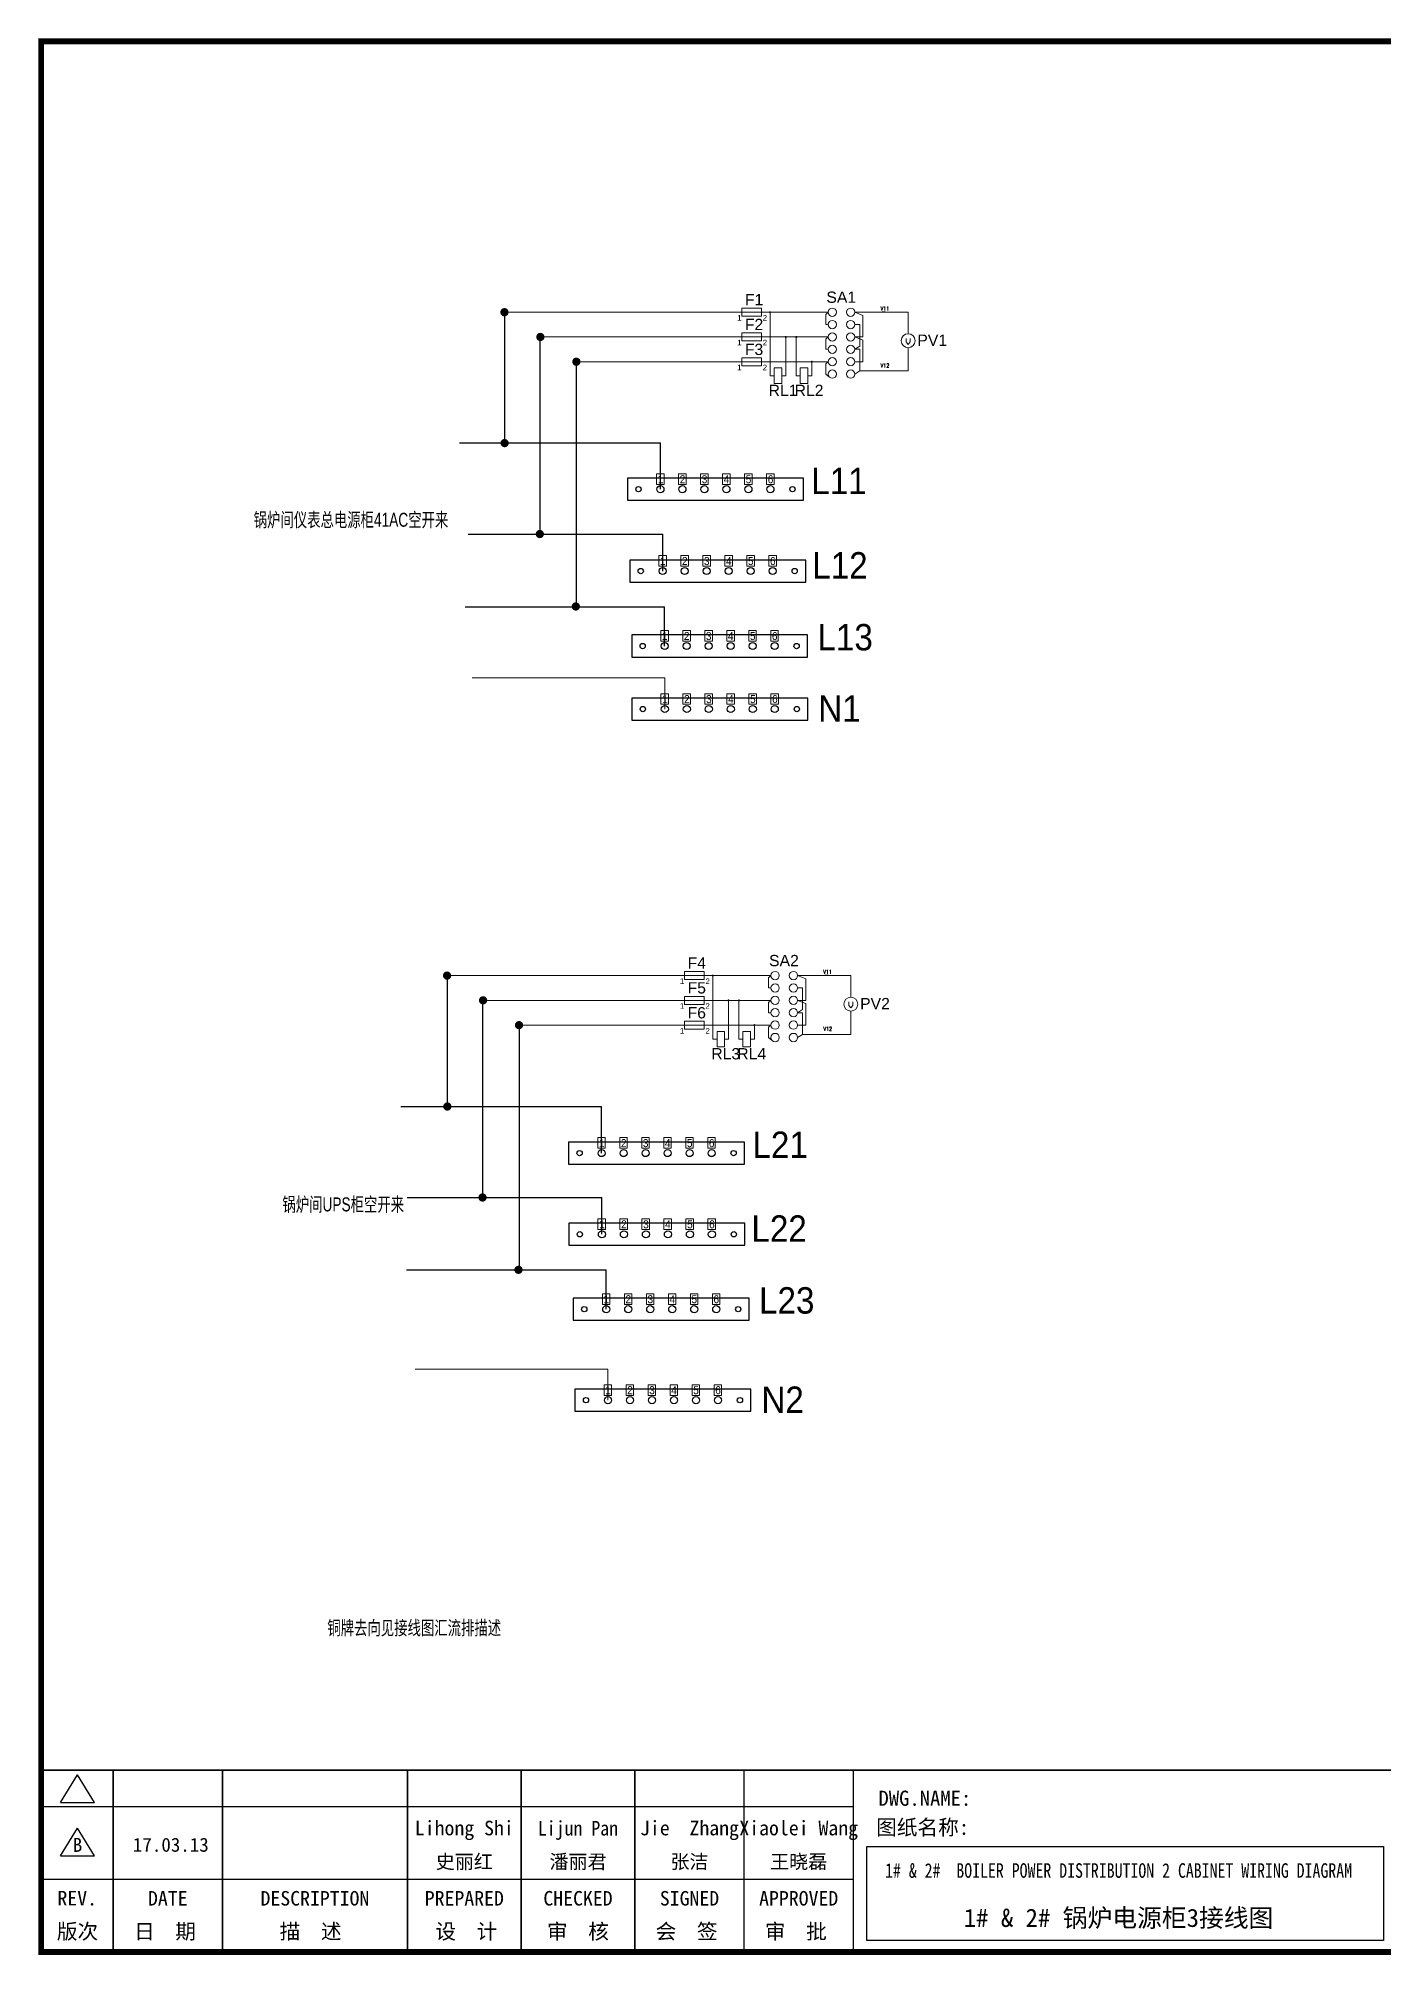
# Model space of a CAD drawing. Extents: x 81444 to 119867, y -54538 to -28747.
# Drawn here: x 91473 to 93693, y -45773 to -42611 of the extents above; entities that cross this region are included whole.
import ezdxf
from ezdxf.enums import TextEntityAlignment as Align

# ---------------------------------------------------------------- set-up
doc = ezdxf.new("R2010")
doc.units = 0
doc.header["$LTSCALE"] = 100
doc.header["$MEASUREMENT"] = 0
doc.layers.add('t', color=1, linetype='Continuous')
doc.layers.add('空气开关', color=7, linetype='Continuous')
doc.layers.add('细实线', color=7, linetype='Continuous', lineweight=20)
doc.styles.add('HZ', font='arial.ttf', dxfattribs={"width": 0.7})
doc.styles.add('HZA', font='romans', dxfattribs={"width": 0.75, "bigfont": 'ams_dx'})
doc.styles.get("Standard").update_dxf_attribs({"font": ''})
doc.styles.get('Standard').set_extended_font_data('SimSun')

# ---------------------------------------------------------------- blocks, each defined once
blk = doc.blocks.new('图框')
at = {"color": 7}
for p, q in [((0, -2911.6), (1340.2, -2911.6)), ((0, -3031.6), (1340.2, -3031.6))]:
    blk.add_line(p, q, dxfattribs=at)
at = {"color": 7, "const_width": 3}
blk.add_lwpolyline([(4115.6, -2851.6), (0, -2851.6)], dxfattribs=at)
at = {"layer": 't', "color": 7}
for p, q in [((31.9, -2905), (59.9, -2859.1)), ((87.8, -2905), (59.9, -2859.1)), ((31.9, -2905), (87.8, -2905)), ((31.9, -2993), (59.9, -2947.1)), ((87.8, -2993), (59.9, -2947.1)), ((31.9, -2993), (87.8, -2993))]:
    blk.add_line(p, q, dxfattribs=at)
at = {"layer": 't', "color": 7, "const_width": 9.62}
blk.add_lwpolyline([(4115.6, -3151.6), (4115.6, 0), (0, 0), (0, -3151.6)], close=True, dxfattribs=at)
at = {"layer": 't', "color": 7, "const_width": 2.4}
for points in [[(118.8, -2852.8), (118.8, -3151.6)], [(299.1, -2852.8), (299.1, -3151.6)], [(604.4, -2852.8), (604.4, -3156.4)], [(792, -2852.8), (792, -3156.4)], [(979.6, -2852.8), (979.6, -3156.4)], [(1159.9, -2852.8), (1159.9, -3156.4)], [(1340.2, -2852.8), (1340.2, -3156.4)]]:
    blk.add_lwpolyline(points, dxfattribs=at)
at = {"color": 7, "flags": 8}
for tag, p, height in [('DWG.NAME:', (1381.6, -2910.4), 25), ('PROJECTNAME:', (3125.5, -2912.8), 24), ('PROJECTNAME：', (3339.1, -2913.1), 25), ('DWG.NO.:', (3128.2, -3030.4), 24), ('图纸编号', (3315.4, -3052.4), 24), ('FILENO.:', (3128.7, -3106.1), 24), ('文档号', (3317.7, -3124.1), 24)]:
    blk.add_attdef(tag, p, '', height=height, dxfattribs=at)
for tag, height, p in [('RENLIU', 24, (698.2, -2950.4)), ('SHUFENWANG', 24, (885.8, -2950.4)), ('FANGHOU', 24, (1069.7, -2950.4)), ('DANDANLI', 24, (1250, -2950.4)), ('A', 23, (59.9, -2974.9)), ('设计时间', 23, (213.9, -2974.9)), ('刘仁', 23, (698.2, -3002.2)), ('王姝芬', 23, (885.8, -3002.2)), ('侯方', 23, (1069.7, -3002.2)), ('李丹丹', 23, (1250, -3002.2)), ('#10STATIONONTROLCABINETCOVER', 30, (1777.9, -3017.2)), ('PAGEXOFX', 24, (3953.7, -3039.1)), ('REV.', 24, (59.4, -3063)), ('DATE', 24, (208.9, -3063)), ('DESCRIPTION', 24, (451.7, -3063)), ('PREPARED', 24, (698.2, -3063)), ('CHECKED', 24, (885.8, -3063)), ('SIGNED', 24, (1069.7, -3063)), ('APPROVED', 24, (1250, -3063)), ('图纸名称', 30, (1777.9, -3094.7)), ('第几页共几页', 24, (3953.7, -3114.1))]:
    blk.add_attdef(tag, text='', height=height, dxfattribs=at).set_placement(p, align=Align.MIDDLE)
for tag, p in [('图纸名称:', (1377.8, -2965.9)), ('项目名称：', (3121.6, -2984.3)), ('项目名称：', (3325, -2984.3))]:
    blk.add_attdef(tag, text='', height=25, dxfattribs=at).set_placement(p, align=Align.BOTTOM_LEFT)
at = {"color": 7, "width": 0.8, "flags": 8}
blk.add_attdef('HANGZHOUHOLLYSYSAUTOMATIONCO.,LTD.', text='', height=24, dxfattribs=at).set_placement((2770.1, -3045.7), align=Align.MIDDLE)
at = {"layer": 't', "color": 7}
for s, p in [('版次', (59.9, -3117.6)), ('日  期', (204.2, -3117.6)), ('描  述', (444.5, -3117.6)), ('设  计', (701.5, -3117.6)), ('审  核', (885.6, -3117.6)), ('会  签', (1065, -3117.6)), ('审  批', (1245.3, -3117.6))]:
    blk.add_text(s, height=25, dxfattribs=at).set_placement(p, align=Align.MIDDLE_CENTER)

msp = doc.modelspace()

# ---------------------------------------------------------------- linework, layer by layer
at = {"color": 2}
for p, q in [((92242.1, -43065.9), (92242.1, -43277.8)), ((92168.2, -43277.8), (92499.6, -43277.8)), ((92499.6, -43354.4), (92499.6, -43277.8)), ((92147.5, -44160.1), (92147.5, -44372)), ((92071.1, -44372.8), (92402.5, -44372.8)), ((92402.5, -44449.5), (92402.5, -44372.8))]:
    msp.add_line(p, q, dxfattribs=at)
at = {"color": 7, "lineweight": 15}
for p, q in [((92776.3, -43062.5), (92772.6, -43066)), ((92772.6, -43066), (92772.6, -43082.9)), ((92820.4, -43062.5), (92833.8, -43067.7)), ((92820.4, -43062.5), (92865.4, -43062.5)), ((92833.8, -43067.7), (92833.8, -43103.3)), ((92870.6, -43062.5), (92908.3, -43062.5)), ((92908.3, -43062.5), (92908.3, -43098)), ((92776.3, -43082.9), (92772.6, -43082.9)), ((92776.3, -43103.3), (92772.6, -43106.8)), ((92820.4, -43082.9), (92828.4, -43082.9)), ((92820.4, -43103.3), (92833.8, -43108.5)), ((92820.4, -43103.3), (92833.8, -43103.3)), ((92828.4, -43082.9), (92828.4, -43118.6)), ((92772.6, -43106.8), (92772.6, -43123.7)), ((92776.3, -43123.7), (92772.6, -43123.7)), ((92828.4, -43118.6), (92820.4, -43123.7)), ((92820.4, -43123.7), (92828.4, -43123.7)), ((92828.4, -43123.7), (92828.4, -43159.4)), ((92833.8, -43108.5), (92833.8, -43144.1)), ((92905, -43105.8), (92905, -43111.6)), ((92905, -43111.6), (92908.2, -43115.6)), ((92908.2, -43115.6), (92911.5, -43111.6)), ((92908.3, -43121), (92908.3, -43159.4)), ((92911.5, -43111.6), (92911.5, -43105.8)), ((92776.3, -43144.1), (92772.6, -43147.6)), ((92772.6, -43147.6), (92772.6, -43164.5)), ((92820.4, -43144.1), (92833.8, -43144.1)), ((92828.4, -43159.4), (92820.4, -43164.5)), ((92828.4, -43159.4), (92865.4, -43159.4)), ((92865.4, -43159.4), (92908.3, -43159.4)), ((92681.8, -44156.7), (92678, -44160.2)), ((92678, -44160.2), (92678, -44177.1)), ((92681.8, -44177.1), (92678, -44177.1)), ((92725.8, -44156.7), (92739.3, -44161.9)), ((92725.8, -44156.7), (92770.8, -44156.7)), ((92725.8, -44177.1), (92733.8, -44177.1)), ((92733.8, -44177.1), (92733.8, -44212.8)), ((92739.3, -44161.9), (92739.3, -44197.5)), ((92776.1, -44156.7), (92813.7, -44156.7)), ((92813.7, -44156.7), (92813.7, -44192.2)), ((92681.8, -44197.5), (92678, -44201)), ((92678, -44201), (92678, -44217.9)), ((92725.8, -44197.5), (92739.3, -44202.7)), ((92725.8, -44197.5), (92739.3, -44197.5)), ((92739.3, -44202.7), (92739.3, -44238.3)), ((92810.4, -44200), (92810.4, -44205.8)), ((92810.4, -44205.8), (92813.7, -44209.8)), ((92813.7, -44209.8), (92817, -44205.8)), ((92817, -44205.8), (92817, -44200)), ((92681.8, -44217.9), (92678, -44217.9)), ((92681.8, -44238.3), (92678, -44241.9)), ((92678, -44241.9), (92678, -44258.8)), ((92733.8, -44212.8), (92725.8, -44217.9)), ((92725.8, -44217.9), (92733.8, -44217.9)), ((92725.8, -44238.3), (92739.3, -44238.3)), ((92733.8, -44217.9), (92733.8, -44253.6)), ((92813.7, -44215.2), (92813.7, -44253.6)), ((92733.8, -44253.6), (92725.8, -44258.8)), ((92733.8, -44253.6), (92770.9, -44253.6)), ((92770.9, -44253.6), (92813.7, -44253.6))]:
    msp.add_line(p, q, dxfattribs=at)
at = {"ltscale": 5}
for p, q in [((92870.6, -43062.5), (92865.4, -43062.5)), ((92776.1, -44156.7), (92770.8, -44156.7))]:
    msp.add_line(p, q, dxfattribs=at)
at = {"color": 3}
for p, q in [((92300.3, -43102.7), (92300.3, -43428.7)), ((92182.3, -43428.7), (92503.3, -43428.7)), ((92503.3, -43489.4), (92503.3, -43428.7)), ((92205.7, -44196.9), (92205.7, -44522.9)), ((92081.8, -44522.7), (92402.9, -44522.7)), ((92402.9, -44583.4), (92402.9, -44522.7))]:
    msp.add_line(p, q, dxfattribs=at)
at = {"color": 3, "lineweight": 15}
for p, q in [((92301.4, -43103.3), (92776.3, -43103.3)), ((92206.8, -44197.5), (92681.8, -44197.5))]:
    msp.add_line(p, q, dxfattribs=at)
at = {"color": 1, "lineweight": 15}
for p, q in [((92360.7, -43144.1), (92776.3, -43144.1)), ((92266.2, -44238.4), (92681.8, -44238.3))]:
    msp.add_line(p, q, dxfattribs=at)
at = {"color": 1}
for p, q in [((92360.7, -43144.1), (92360.7, -43548.2)), ((92177.1, -43548.2), (92506.5, -43548.2)), ((92506.5, -43613.1), (92506.5, -43548.2)), ((92266.2, -44238.4), (92266.2, -44642.4)), ((92080.7, -44642), (92410.1, -44642)), ((92410.1, -44706.9), (92410.1, -44642))]:
    msp.add_line(p, q, dxfattribs=at)
at = {"color": 2}
for points in [[(92445.2, -43372.6), (92735.6, -43372.6), (92735.6, -43336.3), (92445.2, -43336.3)], [(92348.1, -44467.6), (92638.5, -44467.6), (92638.5, -44431.3), (92348.1, -44431.3)]]:
    msp.add_lwpolyline(points, close=True, dxfattribs=at)
at = {"color": 3}
for points in [[(92448.9, -43507.5), (92739.3, -43507.5), (92739.3, -43471.2), (92448.9, -43471.2)], [(92348.4, -44601.5), (92638.8, -44601.5), (92638.8, -44565.2), (92348.4, -44565.2)]]:
    msp.add_lwpolyline(points, close=True, dxfattribs=at)
at = {"color": 1}
for points in [[(92452.1, -43631.2), (92742.5, -43631.2), (92742.5, -43594.9), (92452.1, -43594.9)], [(92355.7, -44725.1), (92646.1, -44725.1), (92646.1, -44688.8), (92355.7, -44688.8)], [(92840.3, -45593.2), (93692.8, -45593.2), (93692.8, -45748.2), (92840.3, -45748.2)]]:
    msp.add_lwpolyline(points, close=True, dxfattribs=at)
at = {"color": 5}
for points in [[(92452.3, -43735.2), (92742.7, -43735.2), (92742.7, -43698.9), (92452.3, -43698.9)], [(92358.5, -44875.1), (92648.9, -44875.1), (92648.9, -44838.8), (92358.5, -44838.8)]]:
    msp.add_lwpolyline(points, close=True, dxfattribs=at)
at = {"color": 7, "lineweight": 15}
for centre, radius in [((92783.2, -43062.5), 6.88), ((92813.5, -43062.5), 6.88), ((92783.2, -43082.9), 6.88), ((92783.2, -43103.3), 6.88), ((92813.5, -43082.9), 6.88), ((92813.5, -43103.3), 6.88), ((92908.3, -43109.5), 11.5), ((92783.2, -43123.7), 6.88), ((92813.5, -43123.7), 6.88), ((92783.2, -43144.1), 6.88), ((92783.2, -43164.5), 6.88), ((92813.5, -43144.1), 6.88), ((92813.5, -43164.5), 6.88), ((92688.7, -44156.7), 6.88), ((92688.7, -44177.1), 6.88), ((92719, -44156.7), 6.88), ((92719, -44177.1), 6.88), ((92688.7, -44197.5), 6.88), ((92719, -44197.5), 6.88), ((92813.7, -44203.7), 11.5), ((92688.7, -44217.9), 6.88), ((92688.7, -44238.3), 6.88), ((92719, -44217.9), 6.88), ((92719, -44238.3), 6.88), ((92688.7, -44258.8), 6.88), ((92719, -44258.8), 6.88)]:
    msp.add_circle(centre, radius, dxfattribs=at)
for centre, radius in [((92463.3, -43354.4), 4.36), ((92499.6, -43354.4), 5.81), ((92535.9, -43354.4), 5.81), ((92572.2, -43354.4), 5.81), ((92608.5, -43354.4), 5.81), ((92644.8, -43354.4), 5.81), ((92681.1, -43354.4), 5.81), ((92717.4, -43354.4), 4.36), ((92467, -43489.4), 4.36), ((92503.3, -43489.4), 5.81), ((92539.6, -43489.4), 5.81), ((92575.9, -43489.4), 5.81), ((92612.2, -43489.4), 5.81), ((92648.5, -43489.4), 5.81), ((92684.8, -43489.4), 5.81), ((92721.1, -43489.4), 4.36), ((92470.2, -43613.1), 4.36), ((92506.5, -43613.1), 5.81), ((92542.8, -43613.1), 5.81), ((92579.1, -43613.1), 5.81), ((92615.4, -43613.1), 5.81), ((92651.7, -43613.1), 5.81), ((92688, -43613.1), 5.81), ((92724.3, -43613.1), 4.36), ((92470.5, -43717.1), 4.36), ((92506.8, -43717.1), 5.81), ((92543.1, -43717.1), 5.81), ((92579.4, -43717.1), 5.81), ((92615.7, -43717.1), 5.81), ((92652, -43717.1), 5.81), ((92688.3, -43717.1), 5.81), ((92724.6, -43717.1), 4.36), ((92366.2, -44449.5), 4.36), ((92402.5, -44449.5), 5.81), ((92438.8, -44449.5), 5.81), ((92475.1, -44449.5), 5.81), ((92511.4, -44449.5), 5.81), ((92547.7, -44449.5), 5.81), ((92584, -44449.5), 5.81), ((92620.3, -44449.5), 4.36), ((92366.6, -44583.4), 4.36), ((92402.9, -44583.4), 5.81), ((92439.2, -44583.4), 5.81), ((92475.5, -44583.4), 5.81), ((92511.8, -44583.4), 5.81), ((92548.1, -44583.4), 5.81), ((92584.4, -44583.4), 5.81), ((92620.7, -44583.4), 4.36), ((92373.8, -44706.9), 4.36), ((92410.1, -44706.9), 5.81), ((92446.4, -44706.9), 5.81), ((92482.7, -44706.9), 5.81), ((92519, -44706.9), 5.81), ((92555.3, -44706.9), 5.81), ((92591.6, -44706.9), 5.81), ((92627.9, -44706.9), 4.36), ((92376.7, -44857), 4.36), ((92413, -44857), 5.81), ((92449.3, -44857), 5.81), ((92485.6, -44857), 5.81), ((92521.9, -44857), 5.81), ((92558.2, -44857), 5.81), ((92594.5, -44857), 5.81), ((92630.8, -44857), 4.36)]:
    msp.add_circle(centre, radius)
at = {"layer": '细实线', "color": 2}
for p, q in [((92776.3, -43062.5), (92242, -43062.5)), ((92681.8, -44156.7), (92147.5, -44156.7))]:
    msp.add_line(p, q, dxfattribs=at)
at = {"layer": '细实线', "color": 7}
for p, q in [((92680.4, -43062.5), (92680.4, -43167.3)), ((92723.8, -43103.4), (92723.8, -43167.3)), ((92585.9, -44156.7), (92585.9, -44261.5)), ((92629.2, -44197.6), (92629.2, -44261.5))]:
    msp.add_line(p, q, dxfattribs=at)
at = {"layer": '细实线', "color": 0}
for p, q in [((92706.3, -43167.3), (92706.3, -43103.3)), ((92749.2, -43167.3), (92749.2, -43144.1)), ((92611.8, -44261.5), (92611.8, -44197.5)), ((92654.6, -44261.5), (92654.6, -44238.3))]:
    msp.add_line(p, q, dxfattribs=at)
at = {"layer": '细实线'}
for p, q in [((92772.6, -43164.5), (92778.8, -43169.8)), ((92687.5, -43167.3), (92680.4, -43167.3)), ((92706.3, -43167.3), (92699.7, -43167.3)), ((92730.3, -43167.3), (92723.8, -43167.3)), ((92749.2, -43167.3), (92742.6, -43167.3)), ((92592.9, -44261.5), (92585.9, -44261.5)), ((92611.8, -44261.5), (92605.2, -44261.5)), ((92635.8, -44261.5), (92629.2, -44261.5)), ((92654.6, -44261.5), (92648.1, -44261.5)), ((92678, -44258.8), (92684.2, -44264))]:
    msp.add_line(p, q, dxfattribs=at)
at = {"layer": '细实线', "color": 5}
for p, q in [((92188.8, -43665.8), (92506.8, -43665.8)), ((92506.8, -43717.1), (92506.8, -43665.8)), ((92095, -44805.7), (92413, -44805.7)), ((92413, -44857), (92413, -44805.7))]:
    msp.add_line(p, q, dxfattribs=at)
at = {"layer": '细实线', "color": 7}
for points, const_width in [([(92238.7, -43062.5, 1), (92245.5, -43062.5, 1)], 6.8), ([(92680.4, -43063.3, 1), (92680.4, -43061.6, 1)], 1.69), ([(92298, -43103.3, 1), (92304.8, -43103.3, 1)], 6.8), ([(92706.3, -43104.2, 1), (92706.3, -43102.5, 1)], 1.69), ([(92723.8, -43104.3, 1), (92723.8, -43102.6, 1)], 1.69), ([(92357.4, -43144.1, 1), (92364.2, -43144.1, 1)], 6.8), ([(92749.2, -43145, 1), (92749.2, -43143.3, 1)], 1.69), ([(92239, -43278.4, 1), (92245.8, -43278.4, 1)], 6.8), ([(92297.1, -43428.4, 1), (92303.9, -43428.4, 1)], 6.8), ([(92356.5, -43547.8, 1), (92363.3, -43547.8, 1)], 6.8), ([(92144.1, -44156.7, 1), (92150.9, -44156.7, 1)], 6.8), ([(92144.1, -44156.7, 1), (92150.9, -44156.7, 1)], 6.8), ([(92585.9, -44157.5, 1), (92585.9, -44155.8, 1)], 1.69), ([(92203.5, -44197.5, 1), (92210.3, -44197.5, 1)], 6.8), ([(92203.5, -44197.5, 1), (92210.3, -44197.5, 1)], 6.8), ([(92611.7, -44198.4, 1), (92611.7, -44196.7, 1)], 1.69), ([(92629.2, -44198.5, 1), (92629.2, -44196.8, 1)], 1.69), ([(92262.8, -44238.4, 1), (92269.6, -44238.4, 1)], 6.8), ([(92262.8, -44238.4, 1), (92269.6, -44238.4, 1)], 6.8), ([(92654.6, -44239.2, 1), (92654.6, -44237.5, 1)], 1.69), ([(92144.5, -44372.6, 1), (92151.3, -44372.6, 1)], 6.8), ([(92202.6, -44522.7, 1), (92209.4, -44522.7, 1)], 6.8), ([(92261.9, -44642, 1), (92268.7, -44642, 1)], 6.8)]:
    msp.add_lwpolyline(points, format="xyb", close=True, dxfattribs=dict(at, const_width=const_width))
at = {"layer": '细实线', "color": 0}
for points in [[(92634.1, -43055.8), (92666.2, -43055.8), (92666.2, -43069.1), (92634.1, -43069.1)], [(92634.1, -43096.7), (92666.2, -43096.7), (92666.2, -43109.9), (92634.1, -43109.9)], [(92634.1, -43137.8), (92666.2, -43137.8), (92666.2, -43151), (92634.1, -43151)], [(92539.5, -44150.1), (92571.7, -44150.1), (92571.7, -44163.3), (92539.5, -44163.3)], [(92539.5, -44190.9), (92571.7, -44190.9), (92571.7, -44204.1), (92539.5, -44204.1)], [(92539.5, -44232), (92571.7, -44232), (92571.7, -44245.2), (92539.5, -44245.2)]]:
    msp.add_lwpolyline(points, close=True, dxfattribs=at)
at = {"layer": '细实线'}
for points in [[(92687.5, -43154.5), (92687.5, -43180), (92699.7, -43180), (92699.7, -43154.5)], [(92730.3, -43154.5), (92730.3, -43180), (92742.6, -43180), (92742.6, -43154.5)], [(92592.9, -44248.8), (92592.9, -44274.2), (92605.2, -44274.2), (92605.2, -44248.8)], [(92635.8, -44248.8), (92635.8, -44274.2), (92648.1, -44274.2), (92648.1, -44248.8)]]:
    msp.add_lwpolyline(points, close=True, dxfattribs=at)
at = {"layer": '细实线', "color": 7}
for points in [[(92493.2, -43329), (92505.7, -43329), (92505.7, -43346.6), (92493.2, -43346.6)], [(92529.5, -43329), (92542, -43329), (92542, -43346.6), (92529.5, -43346.6)], [(92565.8, -43329), (92578.3, -43329), (92578.3, -43346.6), (92565.8, -43346.6)], [(92602.1, -43329), (92614.6, -43329), (92614.6, -43346.6), (92602.1, -43346.6)], [(92638.4, -43329), (92650.9, -43329), (92650.9, -43346.6), (92638.4, -43346.6)], [(92674.7, -43329), (92687.2, -43329), (92687.2, -43346.6), (92674.7, -43346.6)], [(92496.9, -43464), (92509.4, -43464), (92509.4, -43481.5), (92496.9, -43481.5)], [(92533.2, -43464), (92545.7, -43464), (92545.7, -43481.5), (92533.2, -43481.5)], [(92569.5, -43464), (92582, -43464), (92582, -43481.5), (92569.5, -43481.5)], [(92605.8, -43464), (92618.3, -43464), (92618.3, -43481.5), (92605.8, -43481.5)], [(92642.1, -43464), (92654.6, -43464), (92654.6, -43481.5), (92642.1, -43481.5)], [(92678.4, -43464), (92690.9, -43464), (92690.9, -43481.5), (92678.4, -43481.5)], [(92500.1, -43587.7), (92512.6, -43587.7), (92512.6, -43605.3), (92500.1, -43605.3)], [(92536.4, -43587.7), (92548.9, -43587.7), (92548.9, -43605.3), (92536.4, -43605.3)], [(92572.7, -43587.7), (92585.2, -43587.7), (92585.2, -43605.3), (92572.7, -43605.3)], [(92609, -43587.7), (92621.5, -43587.7), (92621.5, -43605.3), (92609, -43605.3)], [(92645.3, -43587.7), (92657.8, -43587.7), (92657.8, -43605.3), (92645.3, -43605.3)], [(92681.6, -43587.7), (92694.1, -43587.7), (92694.1, -43605.3), (92681.6, -43605.3)], [(92500.4, -43691.7), (92512.8, -43691.7), (92512.8, -43709.2), (92500.4, -43709.2)], [(92536.7, -43691.7), (92549.1, -43691.7), (92549.1, -43709.2), (92536.7, -43709.2)], [(92573, -43691.7), (92585.4, -43691.7), (92585.4, -43709.2), (92573, -43709.2)], [(92609.3, -43691.7), (92621.7, -43691.7), (92621.7, -43709.2), (92609.3, -43709.2)], [(92645.6, -43691.7), (92658, -43691.7), (92658, -43709.2), (92645.6, -43709.2)], [(92681.9, -43691.7), (92694.3, -43691.7), (92694.3, -43709.2), (92681.9, -43709.2)], [(92396.1, -44424), (92408.6, -44424), (92408.6, -44441.6), (92396.1, -44441.6)], [(92432.4, -44424), (92444.9, -44424), (92444.9, -44441.6), (92432.4, -44441.6)], [(92468.7, -44424), (92481.2, -44424), (92481.2, -44441.6), (92468.7, -44441.6)], [(92505, -44424), (92517.5, -44424), (92517.5, -44441.6), (92505, -44441.6)], [(92541.3, -44424), (92553.8, -44424), (92553.8, -44441.6), (92541.3, -44441.6)], [(92577.6, -44424), (92590.1, -44424), (92590.1, -44441.6), (92577.6, -44441.6)], [(92396.5, -44557.9), (92409, -44557.9), (92409, -44575.5), (92396.5, -44575.5)], [(92432.8, -44557.9), (92445.3, -44557.9), (92445.3, -44575.5), (92432.8, -44575.5)], [(92469.1, -44557.9), (92481.6, -44557.9), (92481.6, -44575.5), (92469.1, -44575.5)], [(92505.4, -44557.9), (92517.9, -44557.9), (92517.9, -44575.5), (92505.4, -44575.5)], [(92541.7, -44557.9), (92554.2, -44557.9), (92554.2, -44575.5), (92541.7, -44575.5)], [(92578, -44557.9), (92590.5, -44557.9), (92590.5, -44575.5), (92578, -44575.5)], [(92403.7, -44681.5), (92416.2, -44681.5), (92416.2, -44699.1), (92403.7, -44699.1)], [(92440, -44681.5), (92452.5, -44681.5), (92452.5, -44699.1), (92440, -44699.1)], [(92476.3, -44681.5), (92488.8, -44681.5), (92488.8, -44699.1), (92476.3, -44699.1)], [(92512.6, -44681.5), (92525.1, -44681.5), (92525.1, -44699.1), (92512.6, -44699.1)], [(92548.9, -44681.5), (92561.4, -44681.5), (92561.4, -44699.1), (92548.9, -44699.1)], [(92585.2, -44681.5), (92597.7, -44681.5), (92597.7, -44699.1), (92585.2, -44699.1)], [(92406.6, -44831.6), (92419, -44831.6), (92419, -44849.1), (92406.6, -44849.1)], [(92442.9, -44831.6), (92455.3, -44831.6), (92455.3, -44849.1), (92442.9, -44849.1)], [(92479.2, -44831.6), (92491.6, -44831.6), (92491.6, -44849.1), (92479.2, -44849.1)], [(92515.5, -44831.6), (92527.9, -44831.6), (92527.9, -44849.1), (92515.5, -44849.1)], [(92551.8, -44831.6), (92564.2, -44831.6), (92564.2, -44849.1), (92551.8, -44849.1)], [(92588.1, -44831.6), (92600.5, -44831.6), (92600.5, -44849.1), (92588.1, -44849.1)]]:
    msp.add_lwpolyline(points, close=True, dxfattribs=at)

# ---------------------------------------------------------------- block references
at = {"color": 1}
ref = msp.add_blockref('图框', (91477.7, -42615.6), dxfattribs=at)
ref.add_attrib('图纸名称', '1# & 2# 锅炉电源柜3接线图', dxfattribs={"color": 7, "height": 30, "flags": 8}).set_placement((93255.6, -45710.3), align=Align.MIDDLE)
ref.add_attrib('刘仁', '史丽红', dxfattribs={"color": 7, "height": 23, "flags": 8}).set_placement((92175.9, -45617.8), align=Align.MIDDLE)
ref.add_attrib('王姝芬', '潘丽君', dxfattribs={"color": 7, "height": 23, "flags": 8}).set_placement((92363.5, -45617.8), align=Align.MIDDLE)
ref.add_attrib('侯方', '张洁', dxfattribs={"color": 7, "height": 23, "flags": 8}).set_placement((92547.5, -45617.8), align=Align.MIDDLE)
ref.add_attrib('李丹丹', '王晓磊', dxfattribs={"color": 7, "height": 23, "flags": 8}).set_placement((92727.7, -45617.8), align=Align.MIDDLE)
ref.add_attrib('设计时间', '17.03.13', dxfattribs={"color": 7, "height": 23, "flags": 8}).set_placement((91691.6, -45590.5), align=Align.MIDDLE)
ref.add_attrib('A', 'B', dxfattribs={"color": 7, "height": 23, "flags": 8}).set_placement((91537.6, -45590.5), align=Align.MIDDLE)
ref.add_attrib('REV.', 'REV.', dxfattribs={"color": 7, "height": 24, "flags": 8}).set_placement((91537.1, -45678.6), align=Align.MIDDLE)
ref.add_attrib('DATE', 'DATE', dxfattribs={"color": 7, "height": 24, "flags": 8}).set_placement((91686.6, -45678.6), align=Align.MIDDLE)
ref.add_attrib('DESCRIBE', 'DESCRIPTION', dxfattribs={"color": 7, "height": 24, "flags": 8}).set_placement((91929.4, -45678.6), align=Align.MIDDLE)
ref.add_attrib('PREPARE', 'PREPARED', dxfattribs={"color": 7, "height": 24, "flags": 8}).set_placement((92175.9, -45678.6), align=Align.MIDDLE)
ref.add_attrib('VERIFY', 'CHECKED', dxfattribs={"color": 7, "height": 24, "flags": 8}).set_placement((92363.5, -45678.6), align=Align.MIDDLE)
ref.add_attrib('SIGN', 'SIGNED', dxfattribs={"color": 7, "height": 24, "flags": 8}).set_placement((92547.5, -45678.6), align=Align.MIDDLE)
ref.add_attrib('APPROVER', 'APPROVED', dxfattribs={"color": 7, "height": 24, "flags": 8}).set_placement((92727.7, -45678.6), align=Align.MIDDLE)
ref.add_attrib('RENLIU', 'Lihong Shi', dxfattribs={"color": 7, "height": 24, "flags": 8}).set_placement((92175.9, -45566), align=Align.MIDDLE)
ref.add_attrib('SHUFENWANG', 'Lijun Pan', dxfattribs={"color": 7, "height": 24, "width": 0.9, "flags": 8}).set_placement((92363.5, -45566), align=Align.MIDDLE)
ref.add_attrib('FANGHOU', 'Jie  Zhang', dxfattribs={"color": 7, "height": 24, "flags": 8}).set_placement((92547.5, -45566), align=Align.MIDDLE)
ref.add_attrib('DANDANLI', 'Xiaolei Wang', dxfattribs={"color": 7, "height": 24, "flags": 8}).set_placement((92727.7, -45566), align=Align.MIDDLE)
ref.add_attrib('DWG.NAME:', 'DWG.NAME:', (92859.4, -45526), dxfattribs={"color": 7, "height": 25, "flags": 8})
ref.add_attrib('#10STATIONONTROLCABINETCOVER', '1# & 2#  BOILER POWER DISTRIBUTION 2 CABINET WIRING DIAGRAM', dxfattribs={"color": 7, "height": 24, "width": 0.8, "flags": 8}).set_placement((93255.6, -45632.8), align=Align.MIDDLE)
ref.add_attrib('图纸名称:', '图纸名称:', dxfattribs={"color": 7, "height": 25, "flags": 8}).set_placement((92855.5, -45581.5), align=Align.BOTTOM_LEFT)

# ---------------------------------------------------------------- texts
at = {"color": 7, "lineweight": 15, "style": 'HZA', "width": 0.75}
for s, p in [('V11', (92862.9, -43059.8)), ('V12', (92862.9, -43153.8)), ('V11', (92768.3, -44154)), ('V12', (92768.4, -44248))]:
    msp.add_text(s, height=6.57, dxfattribs=at).set_placement(p)
at = {"style": 'HZ'}
for s, height, width, p in [('L11', 43.56, 0.9, (92748.5, -43362.5)), ('锅炉间仪表总电源柜41AC空开来', 23.1, 0.7, (91828.3, -43416.4)), ('L12', 43.56, 0.9, (92750.1, -43501.8)), ('L13', 43.56, 0.9, (92758.7, -43620.3)), ('N1', 43.56, 0.9, (92760, -43738.1)), ('L21', 43.56, 0.9, (92651.4, -44457.5)), ('锅炉间UPS柜空开来', 23.1, 0.7, (91875.7, -44545.6)), ('L22', 43.56, 0.9, (92649.7, -44595.7)), ('L23', 43.56, 0.9, (92662.3, -44714.2)), ('N2', 43.56, 0.9, (92666.2, -44878)), ('铜牌去向见接线图汇流排描述', 23.1, 0.7, (91949.9, -45244.1))]:
    msp.add_text(s, height=height, dxfattribs=dict(at, width=width)).set_placement(p)
at = {"layer": '空气开关', "style": 'HZ', "width": 0.9}
for s, p in [('1', (92495.1, -43344.6)), ('2', (92531.4, -43344.6)), ('3', (92567.7, -43344.6)), ('4', (92604, -43344.6)), ('5', (92640.3, -43344.6)), ('6', (92676.6, -43344.6)), ('1', (92498.8, -43479.5)), ('2', (92535.1, -43479.5)), ('3', (92571.4, -43479.5)), ('4', (92607.7, -43479.5)), ('5', (92644, -43479.5)), ('6', (92680.3, -43479.5)), ('1', (92502, -43603.2)), ('2', (92538.3, -43603.2)), ('3', (92574.6, -43603.2)), ('4', (92610.9, -43603.2)), ('5', (92647.2, -43603.2)), ('6', (92683.5, -43603.2)), ('1', (92502.3, -43707.2)), ('2', (92538.6, -43707.2)), ('3', (92574.9, -43707.2)), ('4', (92611.2, -43707.2)), ('5', (92647.5, -43707.2)), ('6', (92683.8, -43707.2)), ('1', (92398, -44439.6)), ('2', (92434.3, -44439.6)), ('3', (92470.6, -44439.6)), ('4', (92506.9, -44439.6)), ('5', (92543.2, -44439.6)), ('6', (92579.5, -44439.6)), ('1', (92398.4, -44573.5)), ('2', (92434.7, -44573.5)), ('3', (92471, -44573.5)), ('4', (92507.3, -44573.5)), ('5', (92543.6, -44573.5)), ('6', (92579.9, -44573.5)), ('1', (92405.6, -44697.1)), ('2', (92441.9, -44697.1)), ('3', (92478.2, -44697.1)), ('4', (92514.5, -44697.1)), ('5', (92550.8, -44697.1)), ('6', (92587.1, -44697.1)), ('1', (92408.5, -44847.1)), ('2', (92444.8, -44847.1)), ('3', (92481.1, -44847.1)), ('4', (92517.4, -44847.1)), ('5', (92553.7, -44847.1)), ('6', (92590, -44847.1))]:
    msp.add_text(s, height=13.2, dxfattribs=at).set_placement(p)
at = {"layer": '细实线', "color": 7, "style": 'HZ'}
for s, height, p in [('F1', 18.62, (92638.9, -43051.1)), ('SA1', 18.62, (92773.4, -43047)), ('1', 9.31, (92626.2, -43076.4)), ('2', 9.31, (92668.3, -43076.4)), ('F2', 18.62, (92638.9, -43092)), ('PV1', 18.62, (92923.5, -43118)), ('1', 9.31, (92626.2, -43117.3)), ('F3', 18.62, (92638.9, -43133.1)), ('2', 9.31, (92668.3, -43117.3)), ('1', 9.31, (92626.2, -43158.4)), ('2', 9.31, (92668.3, -43158.4)), ('RL1', 18.62, (92678, -43200.7)), ('RL2', 18.62, (92720.9, -43200.7)), ('F4', 18.62, (92544.3, -44145.3)), ('SA2', 18.62, (92678.8, -44141.2)), ('1', 9.31, (92531.6, -44170.7)), ('F5', 18.62, (92544.3, -44186.2)), ('2', 9.31, (92573.8, -44170.7)), ('1', 9.31, (92531.6, -44211.5)), ('F6', 18.62, (92544.3, -44227.3)), ('2', 9.31, (92573.8, -44211.5)), ('PV2', 18.62, (92829, -44212.2)), ('1', 9.31, (92531.6, -44252.6)), ('2', 9.31, (92573.8, -44252.6)), ('RL3', 18.62, (92583.5, -44294.9)), ('RL4', 18.62, (92626.3, -44294.9))]:
    msp.add_text(s, height=height, dxfattribs=at).set_placement(p)

doc.saveas('drawing.dxf')
